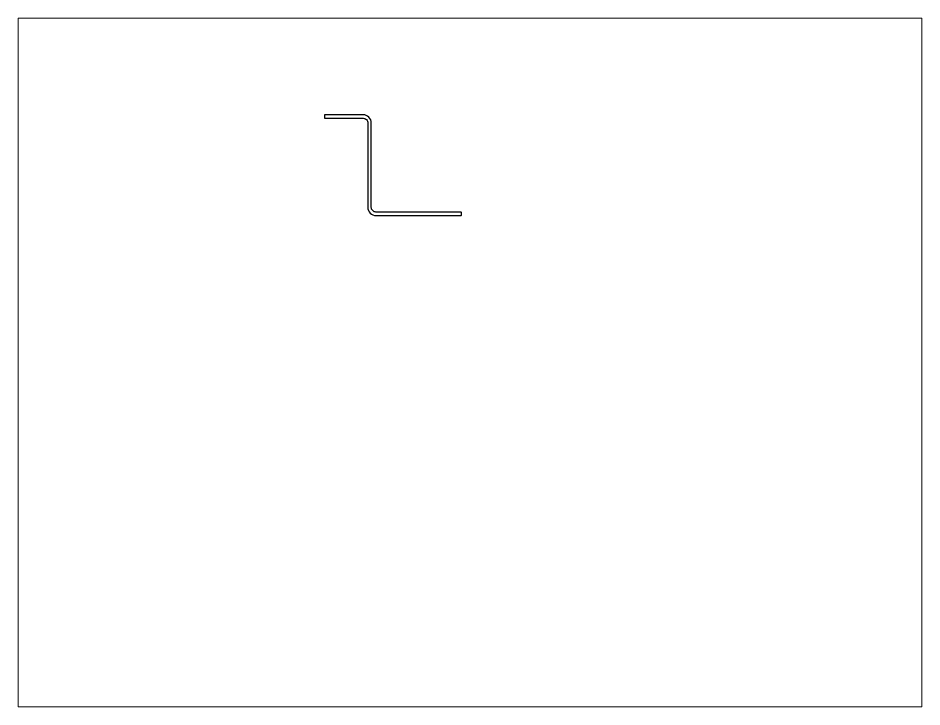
# Paper-space layout 'Layout1' of a CAD drawing. Extents: x 27 to 240, y 20 to 183.
# The model-space entities are those that its viewports show. They can reach past a viewport. Long polylines and large blocks are cut down to what shows.
import ezdxf

# ---------------------------------------------------------------- set-up
doc = ezdxf.new("R2010")
doc.units = 0
doc.header["$LTSCALE"] = 15
doc.layers.get('0').update_dxf_attribs({"linetype": 'CONTINUOUS'})
doc.layers.add('KALIN_CIZGI', color=7, linetype='CONTINUOUS')

msp = doc.modelspace()

# ---------------------------------------------------------------- linework, layer by layer
at = {"layer": 'KALIN_CIZGI', "ltscale": 0.2}
msp.add_lwpolyline([(148.39, 232.5, 0.414214), (144.89, 236), (128.69, 236, 0.414214), (128.39, 235.7), (128.39, 234.8, 0.414214), (128.69, 234.5), (144.89, 234.5, -0.414214), (146.89, 232.5), (146.89, 196.5, 0.414214), (150.39, 193), (186.59, 193, 0.414214), (186.89, 193.3), (186.89, 194.2, 0.414214), (186.59, 194.5), (150.39, 194.5, -0.414214), (148.39, 196.5)], format="xyb", close=True, dxfattribs=at)

psp = doc.layouts.get("Layout1")

# ---------------------------------------------------------------- viewports
at = {"layer": '0', "color": 0, "linetype": 'BYBLOCK', "ltscale": 0.05}
psp.add_viewport(center=(133.35, 101.6), size=(213.36, 162.56), view_center_point=(190.51, 130.3), view_height=293.8955, dxfattribs=at)

doc.saveas('drawing.dxf')
